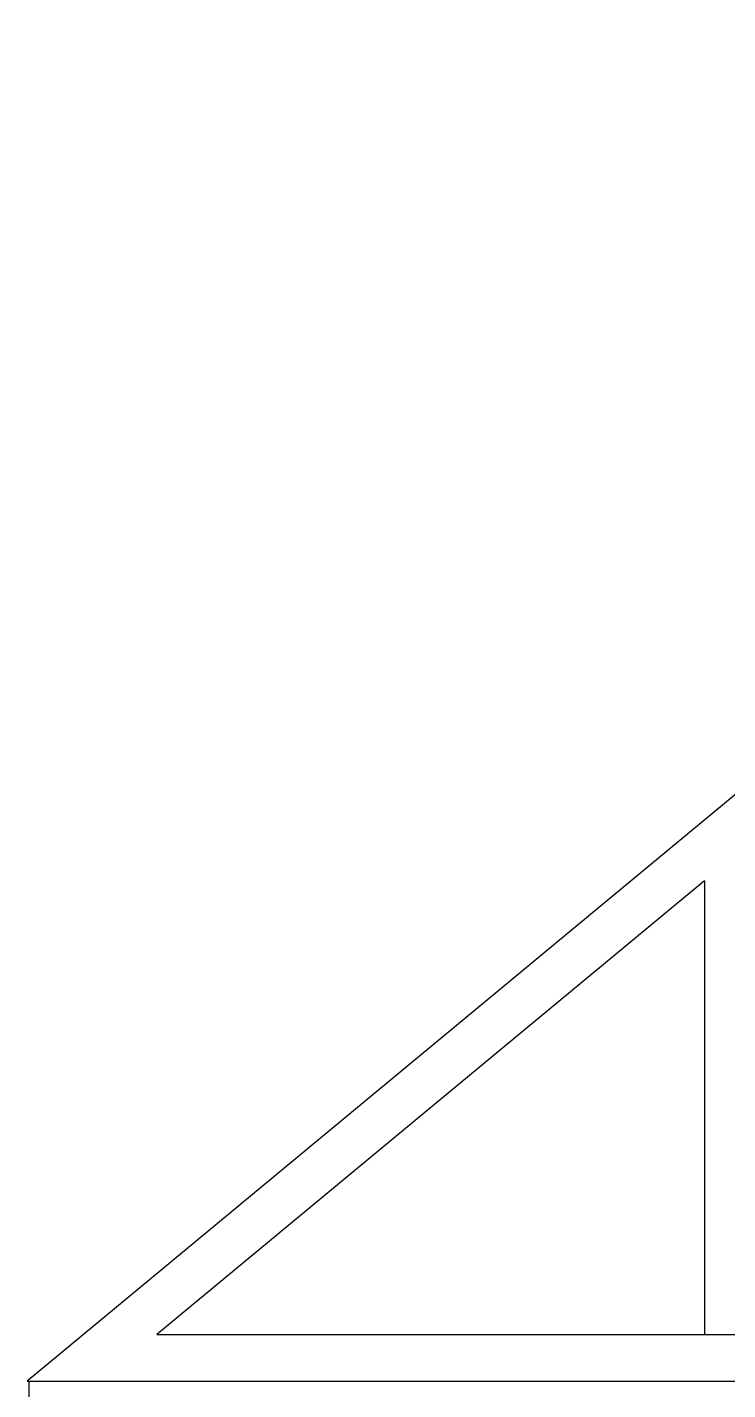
# Model space of a CAD drawing. Extents: x -24232 to 27340, y -23039 to 23489.
# Drawn here: x -21505 to -20755, y -8055 to -6596 of the extents above; entities that cross this region are included whole.
import ezdxf

# ---------------------------------------------------------------- set-up
doc = ezdxf.new("R2010")
doc.units = 0
doc.header["$LTSCALE"] = 10
doc.layers.add('1', color=1, linetype='CONTINUOUS')
doc.layers.add('3', color=3, linetype='CONTINUOUS')

msp = doc.modelspace()

# ---------------------------------------------------------------- linework, layer by layer
at = {"layer": '1'}
for p, q in [((-20780, -7510.4), (-21366.3, -7996.2)), ((-20780, -7510.4), (-20780, -7996.2)), ((-21366.3, -7996.2), (-18143.7, -7996.2)), ((-21505, -8046.2), (-18005, -8046.2))]:
    msp.add_line(p, q, dxfattribs=at)
at = {"layer": '3'}
for p, q in [((-19755, -6596.2), (-21505, -8046.2)), ((-21503.1, -8346.2), (-21503.1, -8046.2))]:
    msp.add_line(p, q, dxfattribs=at)

doc.saveas('drawing.dxf')
